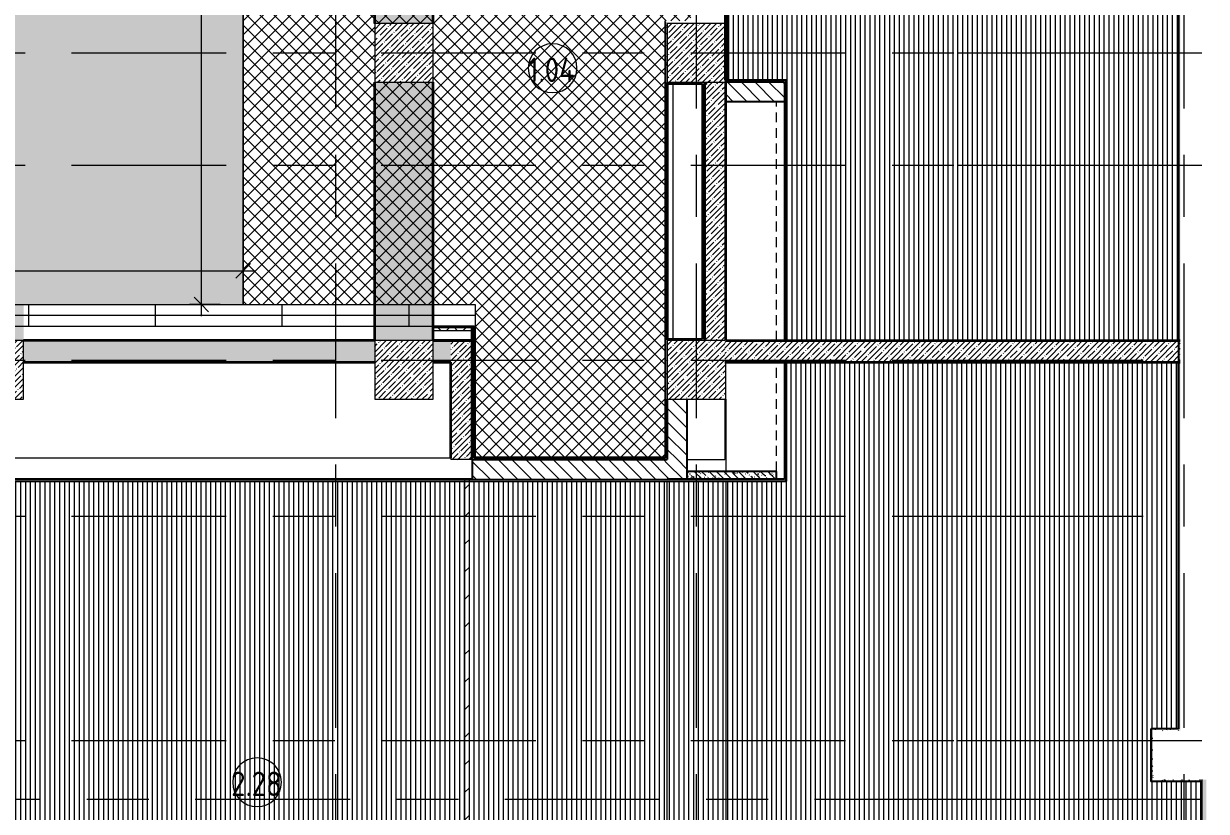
# Model space of a CAD drawing. Header units: millimetres. Extents: x -2911 to 191903, y -8553 to 29000.
# Drawn here: x 26410 to 38537, y 10374 to 18450 of the extents above; entities that cross this region are included whole.
import ezdxf

# ---------------------------------------------------------------- set-up
doc = ezdxf.new("R2010")
doc.units = ezdxf.units.MM
doc.linetypes.add('200_ШТРИХ__ш1_п0_6_', pattern=[160, 100, -60])
doc.linetypes.add('Осевая', pattern=[3175, 635, -476.25, 1587.5, -476.25])
for name, color, linetype, lineweight in [('A-ANNO-DIMS', 7, 'Continuous', 9), ('A-ANNO-DIMS-100', 7, 'Continuous', 9), ('A-AREA-IDEN', 7, 'Continuous', 9), ('A-CLNG', 7, 'Continuous', 9), ('A-CLNG-PATT', 7, 'Continuous', 9), ('A-DETL', 7, 'Continuous', 9), ('A-DETL-MBND', 7, '200_ШТРИХ__ш1_п0_6_', 9), ('A-FLOR', 7, 'Continuous', 9), ('A-FLOR-1', 7, 'Continuous', 35), ('A-FLOR-PATT', 7, 'Continuous', 9), ('A-GENM', 7, 'Continuous', 9), ('A-WALL', 7, 'Continuous', 9), ('A-WALL-PATT', 7, 'Continuous', 9), ('I-WALL', 7, 'Continuous', 9), ('S-COLS', 7, 'Continuous', 9), ('Оси', 7, 'Continuous', 9), ('Оси-2', 7, 'Осевая', 9)]:
    doc.layers.add(name, color=color, linetype=linetype, lineweight=lineweight)
for name, color, linetype, lineweight, true_color in [('A-DETL-GENF-1', 1, 'Continuous', 9, 0xff0000), ('A-DETL-GENF-2', 7, 'Continuous', 9, 0x004000), ('A-WALL-1', 7, 'Continuous', 25, 0x3c3c3c), ('A-WALL-2', 7, 'Continuous', 35, 0x3c3c3c), ('A-WALL-3', 7, 'Continuous', 13, 0x3c3c3c), ('A-WALL-FNSH-1', 7, 'Continuous', 9, 0x3c3c3c), ('A-WALL-FNSH-2', 7, 'Continuous', 13, 0x3c3c3c)]:
    doc.layers.add(name, color=color, linetype=linetype, lineweight=lineweight, true_color=true_color)
doc.styles.add('GOST Common', font='GOST_Common.ttf', dxfattribs={"width": 0.9, "height": 250})
doc.styles.add('ISOCPEUR', font='isocpeur.ttf', dxfattribs={"width": 0.9, "height": 250})
doc.dimstyles.new('ISO-2_5_0_9К_БОЛЬШОЙ', dxfattribs={"dimscale": 304.8, "dimtxt": 248.995294, "dimasz": 0.492126, "dimexe": 0.393701, "dimexo": 0.984252, "dimgap": 0, "dimtad": 1, "dimdec": 0, "dimrnd": 10, "dimzin": 0, "dimdsep": 46, "dimtxsty": 'ISOCPEUR', "dimblk1": 'OBLIQUE', "dimblk2": 'OBLIQUE', "dimsah": 1, "dimcen": 0.09, "dimdle": 0.393701, "dimazin": 0, "dimtfac": 1, "dimtdec": 4, "dimtix": 1, "dimtmove": 0, "dimatfit": 3, "dimfxl": 1, "dimtvp": 1, "dimtolj": 1, "dimtzin": 0, "dimarcsym": 2})
pattern_1 = [(45, (0, 0), (-57.02463, 57.02463), []), (45, (57.025, 0), (-57.02463, 57.02463), [100.806, -20.161, 3.353, -16.808])]
pattern_2 = [(135, (0, 0), (-70.71068, -70.71068), [])]
pattern_3 = [(0, (0, 0), (121.92, 30.48), [10.058, -81.382, 10.058, -81.382, -487.68]), (0, (0, 0), (121.92, 30.48), [-182.88, 10.058, -172.822, 10.058, -81.382, -213.36]), (0, (0, 0), (121.92, 30.48), [-457.2, 10.058, -50.902, 10.058, -142.342]), (120, (45.72, 15.24), (-87.356454, 90.345817), [10.058, -81.382, 10.058, -81.382, -487.68]), (120, (45.72, 15.24), (-87.356454, 90.345817), [-182.88, 10.058, -172.822, 10.058, -81.382, -213.36]), (120, (45.72, 15.24), (-87.356454, 90.345817), [-457.2, 10.058, -50.902, 10.058, -142.342]), (240, (60.96, 76.2), (-34.563546, -120.825817), [10.058, -81.382, 10.058, -81.382, -487.68]), (240, (60.96, 76.2), (-34.563546, -120.825817), [-182.88, 10.058, -172.822, 10.058, -81.382, -213.36]), (240, (60.96, 76.2), (-34.563546, -120.825817), [-457.2, 10.058, -50.902, 10.058, -142.342])]
pattern_4 = [(45, (0, 0), (-70.71068, 70.71068), []), (135, (0, 0), (-70.71068, -70.71068), [])]
pattern_5 = [(0, (0, 0), (406.4, 101.6), [33.528, -271.272, 33.528, -271.272, -1625.6]), (0, (0, 0), (406.4, 101.6), [-609.6, 33.528, -576.072, 33.528, -271.272, -711.2]), (0, (0, 0), (406.4, 101.6), [-1524, 33.528, -169.672, 33.528, -474.472]), (120, (152.4, 50.8), (-291.18818, 301.15272), [33.528, -271.272, 33.528, -271.272, -1625.6]), (120, (152.4, 50.8), (-291.18818, 301.15272), [-609.6, 33.528, -576.072, 33.528, -271.272, -711.2]), (120, (152.4, 50.8), (-291.18818, 301.15272), [-1524, 33.528, -169.672, 33.528, -474.472]), (240, (203.2, 254), (-115.21182, -402.75272), [33.528, -271.272, 33.528, -271.272, -1625.6]), (240, (203.2, 254), (-115.21182, -402.75272), [-609.6, 33.528, -576.072, 33.528, -271.272, -711.2]), (240, (203.2, 254), (-115.21182, -402.75272), [-1524, 33.528, -169.672, 33.528, -474.472])]
pattern_6 = [(180, (26460, 15460), (-4e-13, -3050), []), (270, (26460, 15460), (1300, 8e-14), [])]

# ---------------------------------------------------------------- blocks, each defined once
blk = doc.blocks.new('BSC_Колонна _Прямоугольная - 600х600-V7-План потолков с обозначением видов отделки и геометрии 2 этажа в осях 1-12')
at = {"layer": 'S-COLS'}
h = blk.add_hatch(dxfattribs=at)
h.set_pattern_fill('FP_7', color=256, style=0, pattern_type=2)
h.set_pattern_definition([(45, (-26110, -14900), (-57.02463, 57.02463), []), (45, (-26052.975, -14900), (-57.02463, 57.02463), [100.806, -20.161, 3.353, -16.808])])
h.paths.add_polyline_path([(-300, -300), (300, -300), (300, 300), (-300, 300)])
for p, q in [((300, 300), (-300, 300)), ((-300, 300), (-300, -300)), ((300, -300), (300, 300)), ((-300, -300), (300, -300))]:
    blk.add_line(p, q, dxfattribs=at)
blk = doc.blocks.new('BSC_Колонна _Прямоугольная - 600х600-V11-План потолков с обозначением видов отделки и геометрии 2 этажа в осях 1-12')
at = {"layer": 'S-COLS'}
h = blk.add_hatch(dxfattribs=at)
h.set_pattern_fill('FP_16', color=256, style=0, pattern_type=2)
h.set_pattern_definition([(45, (-33310, -18150), (-57.02463, 57.02463), []), (45, (-33252.975, -18150), (-57.02463, 57.02463), [100.806, -20.161, 3.353, -16.808])])
h.paths.add_polyline_path([(-230, -300), (290, -300), (290, 300), (-300, 300), (-300, -300)])
for p, q in [((290, 300), (-300, 300)), ((-300, 300), (-300, -300)), ((-300, -300), (290, -300))]:
    blk.add_line(p, q, dxfattribs=at)
blk = doc.blocks.new('BSC_Колонна _Прямоугольная - 600х600-V12-План потолков с обозначением видов отделки и геометрии 2 этажа в осях 1-12')
at = {"layer": 'S-COLS'}
h = blk.add_hatch(dxfattribs=at)
h.set_pattern_fill('FP_17', color=256, style=0, pattern_type=2)
h.set_pattern_definition([(45, (-33310, -14900), (-57.02463, 57.02463), []), (45, (-33252.975, -14900), (-57.02463, 57.02463), [100.806, -20.161, 3.353, -16.808])])
h.paths.add_polyline_path([(-300, -300), (300, -300), (300, 80), (290, 80), (290, 300), (-300, 300), (-300, -269)])
for p, q in [((290, 300), (-300, 300)), ((-300, 300), (-300, -300)), ((300, -300), (300, 80)), ((-300, -300), (290, -300)), ((290, -300), (300, -300))]:
    blk.add_line(p, q, dxfattribs=at)
blk = doc.blocks.new('BSC_Колонна _Прямоугольная - 600х600-V15-План потолков с обозначением видов отделки и геометрии 2 этажа в осях 1-12')
at = {"layer": 'S-COLS'}
h = blk.add_hatch(dxfattribs=at)
h.set_pattern_fill('FP_21', color=256, style=0, pattern_type=2)
h.set_pattern_definition([(45, (-30310, -14900), (-57.02463, 57.02463), []), (45, (-30252.975, -14900), (-57.02463, 57.02463), [100.806, -20.161, 3.353, -16.808])])
h.paths.add_polyline_path([(-262, -300), (300, -300), (300, 300), (-300, 300), (-300, -300)])
for p, q in [((300, 300), (-300, 300)), ((-300, 300), (-300, -300)), ((300, -300), (300, 300)), ((-300, -300), (300, -300))]:
    blk.add_line(p, q, dxfattribs=at)
blk = doc.blocks.new('Стены наклон_ амфитеатр - Стены наклон_ амфитеатр-32992696-План потолков с обозначением видов отделки и геометрии 2 этажа в осях 1-12')
at = {"layer": 'A-WALL-PATT'}
h = blk.add_hatch(dxfattribs=at)
h.set_pattern_fill('FP_52', color=256, style=0, pattern_type=2)
h.set_pattern_definition(pattern_6)
h.paths.add_polyline_path([(30450, 15350), (30610, 15350), (30610, 15570), (30010, 15570), (30010, 15350), (30048, 15350)])
h.paths.add_polyline_path([(22502, 15350), (22510, 15350), (22510, 15570), (21915, 15570), (21915, 15350)])
h.paths.add_polyline_path([(25810, 15350), (26410, 15350), (26410, 15570), (25810, 15570), (25810, 15569)])
h = blk.add_hatch(dxfattribs=at)
h.set_pattern_fill('FP_52', color=256, style=0, pattern_type=2)
h.set_pattern_definition(pattern_6)
h.paths.add_polyline_path([(31030, 15350), (31040, 15350), (31040, 15570), (30610, 15570), (30610, 15350), (31010, 15350)])
h.paths.add_polyline_path([(28660, 15350), (30010, 15350), (30010, 15570), (26410, 15570), (26410, 15350), (28660, 15350)])
h.paths.add_polyline_path([(25810, 15350), (25810, 15570), (22510, 15570), (22510, 15350), (23984, 15350)])
at = {"layer": 'A-WALL'}
for p, q in [((21915, 15569), (21915, 15350)), ((31030, 15350), (31040, 15350))]:
    blk.add_line(p, q, dxfattribs=at)
blk = doc.blocks.new('Потолок - Тип 1-33095751-План потолков с обозначением видов отделки и геометрии 2 этажа в осях 1-12')
at = {"layer": 'A-GENM'}
for p, q in [((1011, 10280), (1605, 10280)), ((1605, 10280), (4905, 10280)), ((4905, 10280), (5505, 10280)), ((5505, 10280), (7755, 10280)), ((7755, -250), (7755, 10280)), ((1605, -250), (1011, -250)), ((4905, -250), (1605, -250)), ((5505, -250), (4905, -250)), ((7755, -250), (5505, -250))]:
    blk.add_line(p, q, dxfattribs=at)
blk = doc.blocks.new('BSC_Колонна _Прямоугольная - 600х600-V35-План потолков с обозначением видов отделки и геометрии 2 этажа в осях 1-12')
at = {"layer": 'S-COLS'}
h = blk.add_hatch(dxfattribs=at)
h.set_pattern_fill('FP_54', color=256, style=0, pattern_type=2)
h.set_pattern_definition([(45, (-30310, -18150), (-57.02463, 57.02463), []), (45, (-30252.975, -18150), (-57.02463, 57.02463), [100.806, -20.161, 3.353, -16.808])])
h.paths.add_polyline_path([(-300, -300), (300, -300), (300, 300), (-300, 300)])
for p, q in [((300, 300), (-300, 300)), ((-300, 300), (-300, -300)), ((300, -300), (300, 300)), ((-300, -300), (300, -300))]:
    blk.add_line(p, q, dxfattribs=at)
blk = doc.blocks.new('Марка_Помещения - Номер-25198446-План потолков с обозначением видов отделки и геометрии 2 этажа в осях 1-12')
at = {"layer": 'A-AREA-IDEN'}
for start, end in [(360, 180), (180, 360)]:
    blk.add_arc((0, 0), 2.5, start, end, dxfattribs=at)
blk = doc.blocks.new('DIMBLOCK78-План потолков с обозначением видов отделки и геометрии 2 этажа в осях 1-12')
at = {"layer": 'A-ANNO-DIMS-100'}
for p, q in [((21910, 15722), (21910, 16035)), ((28660, 15722), (28660, 16035)), ((21790, 15915), (28780, 15915)), ((21910, 15915), (21910, 15722)), ((28660, 15915), (28660, 15722))]:
    blk.add_line(p, q, dxfattribs=at)
at = {"layer": 'A-ANNO-DIMS-100', "lineweight": 20}
for p, q in [((21910, 15915), (21835, 15840)), ((21910, 15915), (21985, 15990)), ((28660, 15915), (28585, 15840)), ((28660, 15915), (28735, 15990))]:
    blk.add_line(p, q, dxfattribs=at)
at = {"layer": 'A-ANNO-DIMS-100', "color": 0, "insert": (24969, 16242), "char_height": 250, "width": 758.48, "attachment_point": 1, "line_spacing_factor": 1.149209, "style": 'ISOCPEUR'}
blk.add_mtext('6750', dxfattribs=at)
blk = doc.blocks.new('_Oblique')
at = {"color": 0, "linetype": 'ByBlock', "lineweight": -2}
blk.add_line((-0.5, -0.5), (0.5, 0.5), dxfattribs=at)
blk = doc.blocks.new('DIMBLOCK79-План потолков с обозначением видов отделки и геометрии 2 этажа в осях 1-12')
at = {"layer": 'A-ANNO-DIMS-100'}
for p, q in [((28232, 15450), (28232, 26219)), ((28426, 26099), (28112, 26099)), ((28232, 26099), (28426, 26099)), ((28426, 15570), (28112, 15570)), ((28232, 15570), (28426, 15570))]:
    blk.add_line(p, q, dxfattribs=at)
at = {"layer": 'A-ANNO-DIMS-100', "lineweight": 20}
for p, q in [((28232, 26099), (28157, 26174)), ((28232, 26099), (28307, 26024)), ((28232, 15570), (28157, 15645)), ((28232, 15570), (28307, 15495))]:
    blk.add_line(p, q, dxfattribs=at)
at = {"layer": 'A-ANNO-DIMS-100', "color": 0, "insert": (27905, 20461), "char_height": 250, "width": 896.38, "attachment_point": 1, "rotation": 90, "line_spacing_factor": 1.149209, "style": 'ISOCPEUR'}
blk.add_mtext('10530', dxfattribs=at)

msp = doc.modelspace()

# ---------------------------------------------------------------- hatches: boundary and pattern name
at = {"layer": 'A-CLNG-PATT'}
h = msp.add_hatch(dxfattribs=at)
h.set_pattern_fill('FP_9', color=256, style=0, pattern_type=2)
h.set_pattern_definition(pattern_4)
h.paths.add_polyline_path([(32988, 14010), (32988, 18480), (33250, 18480), (33250, 20429), (30610, 20429), (30610, 15570), (31040, 15570), (31040, 14010), (32473.2, 14010)])
h.paths.add_polyline_path([(30010, 15570), (30010, 26480), (28660, 26480), (28660, 15570), (28834.9, 15570)])
h = msp.add_hatch(dxfattribs=at)
h.set_pattern_fill('FP_9', color=256, style=0, pattern_type=2)
h.set_pattern_definition(pattern_4)
h.paths.add_polyline_path([(30610, 15570), (30610, 17850), (30010, 17850), (30010, 15570), (30590.4, 15570)])
h.paths.add_polyline_path([(30010, 18450), (30610, 18450), (30610, 20429), (30450, 20429), (30450, 22000), (30010, 22000), (30010, 19234.6)])
h.paths.add_polyline_path([(30450, 22600), (30450, 26480), (30010, 26480), (30010, 22600), (30217.1, 22600)])
h = msp.add_hatch(color=256, dxfattribs=at)
h.paths.add_polyline_path([(22509.7, 15570), (25810, 15570), (25810, 26099), (22509.7, 26099), (22509.7, 15611.5)])
h.paths.add_polyline_path([(26410, 15570), (28660, 15570), (28659.7, 26099), (26410, 26099), (26410, 19533.6)])
h = msp.add_hatch(dxfattribs=at)
h.set_pattern_fill('FP_51', color=256, style=0, pattern_type=2)
h.set_pattern_definition([(90, (29280.914, 12844.014), (-50, 3e-15), [])])
h.paths.add_polyline_path([(31194.7, 141), (31194.8, 141), (31194.7, 176.4), (31330, 141), (32989, 141), (32989, 521), (33631, 521), (33631, 141), (35469, 141), (35469, 521), (35911, 521), (35911, 141), (37969, 141), (37969, 421), (38249, 421), (38249, 5249), (37189, 5249), (37189, 7921), (38490, 7921), (38490, 10679), (37969, 10679), (37969, 11221), (38249, 11221), (38249, 14980), (34231, 14980), (34231, 13759), (20231, 13759), (20231, 10880), (20250, 10880), (20250, 7921), (30931, 7921), (30931, 535.4), (30966.1, 404.8), (30931, 404.7), (30931, 141), (30980.9, 141)])
h.paths.add_polyline_path([(33310, 7089.7), (33226.1, 7097), (33150, 7115.7), (33076.9, 7146.2), (33010, 7187.3), (32945.2, 7243.8), (32894.7, 7304.1), (32854.7, 7370), (32823.3, 7448.3), (32805.7, 7524), (32799.9, 7601.7), (32807, 7683.9), (32825.7, 7760), (32856.2, 7833.1), (32898, 7900.9), (32949.9, 7961.4), (33015.6, 8016.2), (33082.3, 8056.3), (33157.6, 8086.6), (33233.6, 8104.3), (33311.6, 8110.1), (33393.9, 8103), (33470, 8084.3), (33546.9, 8051.4), (33613.1, 8010.1), (33673.8, 7957.3), (33726.5, 7894), (33766.5, 7827.3), (33795.9, 7755), (33814.1, 7678.9), (33820.3, 7600), (33813, 7516.1), (33794.3, 7440), (33763.8, 7366.9), (33722, 7299.1), (33665.4, 7234.6), (33606.1, 7184.9), (33539.6, 7144.5), (33467.4, 7114.6), (33382.8, 7095.5), (33310.5, 7089.8)])
h.paths.add_polyline_path([(33310, 7090.7), (33391.3, 7097.4), (33467.7, 7115.8), (33546.5, 7149.5), (33612.6, 7190.8), (33671.7, 7241.8), (33723.3, 7302.8), (33766.4, 7375.2), (33795.6, 7447.7), (33813.3, 7524), (33819.2, 7600.9), (33812.9, 7680.2), (33794.2, 7757.7), (33763.5, 7831.7), (33721.1, 7900.4), (33664.5, 7964.9), (33608.7, 8012.4), (33534.4, 8056.6), (33463.3, 8085.3), (33382.8, 8103.5), (33308.9, 8109.2), (33230.2, 8103), (33152.3, 8084.2), (33078.3, 8053.5), (33010, 8011.4), (32949.2, 7959.3), (32894.4, 7893.5), (32854.2, 7826.3), (32824.7, 7753.4), (32806.9, 7678.1), (32800.7, 7600), (32808.5, 7514.2), (32826.1, 7441.6), (32856.5, 7368.3), (32898.5, 7300.1), (32950.7, 7239.2), (33013.4, 7186.3), (33082.9, 7144.6), (33158.8, 7114.2), (33235.1, 7096.6), (33309.5, 7090.8)])
h.paths.add_polyline_path([(33310, 7100), (33230.2, 7106.5), (33152.3, 7125.8), (33077.1, 7158.1), (33010.7, 7200.1), (32956.4, 7246.4), (32902, 7311.7), (32863.3, 7375.9), (32834.4, 7445.9), (32816.1, 7522.1), (32810, 7600), (32816.5, 7679.7), (32835.7, 7757.4), (32867.1, 7831.2), (32910.1, 7899.3), (32956.4, 7953.6), (33020.4, 8007.1), (33083, 8045.5), (33155.5, 8075.5), (33231.8, 8093.8), (33310, 8100), (33389.8, 8093.5), (33467.7, 8074.2), (33541.7, 8042.6), (33609.3, 7999.9), (33664.5, 7952.4), (33714.5, 7893.9), (33757.8, 7821.5), (33785.5, 7754.5), (33803.8, 7678.2), (33810, 7599.9), (33803.5, 7520.3), (33783.9, 7441.5), (33752.9, 7368.8), (33709.9, 7300.7), (33663.6, 7246.4), (33603.9, 7195.5), (33534.4, 7153.4), (33458.2, 7123), (33382.8, 7105.7), (33310.1, 7100)])
at = {"layer": 'A-DETL-GENF-1'}
msp.add_hatch(color=256, dxfattribs=at).paths.add_polyline_path([(38536.8, 7900), (38536.8, 10700), (38490, 10700), (38490, 7900)])
at = {"layer": 'A-DETL-GENF-2'}
h = msp.add_hatch(dxfattribs=at)
h.set_pattern_fill('FP_56', color=256, style=0, pattern_type=2)
h.set_pattern_definition([(45, (0, 0), (-141.4214, 141.4214), [])])
h.paths.add_polyline_path([(30966.1, 140), (30980.9, 140), (30980.9, 13780), (30931, 13780), (30931, 535.4), (30966.1, 404.8), (30931, 404.7), (30931, 140)])
at = {"layer": 'A-DETL-MBND'}
h = msp.add_hatch(dxfattribs=at)
h.set_pattern_fill('FP_49', color=256, style=0, pattern_type=2)
h.set_pattern_definition([(270, (35940, 19289.5), (50, 3e-15), [])])
h.paths.add_polyline_path([(38249, 15200), (38249, 23004), (37640, 23004), (37640, 23379), (34561, 23379), (34561, 23003), (33631, 23003), (33631, 17871), (34231, 17871), (34231, 15200), (36111.5, 15200)])
at = {"layer": 'A-FLOR'}
h = msp.add_hatch(dxfattribs=at)
h.set_pattern_fill('FP_11', color=256, style=0, pattern_type=2)
h.set_pattern_definition(pattern_1)
h.paths.add_polyline_path([(18110.3, 15200), (18710, 15200), (18710, 26300), (18110.3, 26300), (18110, 15200)])
h.paths.add_polyline_path([(22509.7, 15200), (22509.7, 26500), (21915.3, 26500), (21915.3, 15200)])
h.paths.add_polyline_path([(30010, 15200), (30610, 15200), (30610, 17850), (30010, 17850), (30010, 15611.5)])
h.paths.add_polyline_path([(25810, 15200), (26410, 15200), (26410, 26500), (25810, 26500), (25810, 19533.6)])
h.paths.add_polyline_path([(30610, 18450), (30610, 22000), (30010, 22000), (30010, 18450), (30437.4, 18450)])
h.paths.add_polyline_path([(30010, 22600), (30610, 22600), (30610, 26500), (30010, 26500), (30010, 23455.7)])
at = {"layer": 'A-FLOR-PATT'}
h = msp.add_hatch(color=256, dxfattribs=at)
h.paths.add_polyline_path([(33631, 140), (33631, 141), (33630, 521), (33630, 520), (33630, 140)])
h.paths.add_polyline_path([(37324.3, 140), (37970, 141), (37970, 420), (38250, 421), (38249, 5250), (37190, 5250), (37190, 7920), (37189, 7920), (37190, 5249), (38249, 5249), (38249, 421), (37969, 420), (37969, 141), (35911, 141), (35910, 521), (35910, 519.9), (35911, 140), (36186.5, 140)])
h.paths.add_polyline_path([(32990, 140), (32990, 520), (32989, 520), (32989, 141), (32989.9, 140)])
h.paths.add_polyline_path([(30930, 140), (30931, 141), (30930, 140.8)])
h.paths.add_polyline_path([(30931, 535.4), (30931, 7921), (30930, 7920), (30930, 539.1)])
h.paths.add_polyline_path([(33010, 7200.7), (33010, 7201), (33002.5, 7207.1)])
h.paths.add_polyline_path([(33610, 7300.1), (33618.4, 7307.6), (33663.3, 7363.8), (33698.1, 7426.8), (33721.8, 7494.8), (33733.6, 7565.8), (33732.9, 7640.2), (33720.9, 7708.7), (33696.6, 7776.5), (33661.3, 7839.2), (33615.9, 7895.1), (33610, 7900), (33610, 7307.6)])
h.paths.add_polyline_path([(33010, 7301.1), (33009.9, 7898.9), (32979.1, 7866.7), (32938.8, 7807), (32909.2, 7741.4), (32890.8, 7668.6), (32884.7, 7600), (32810, 7599.8), (32810.3, 7595.7), (32885, 7596.4), (32892.4, 7522.1), (32910.4, 7455.2), (32940.6, 7389.8), (32983.5, 7328.3), (33007, 7304.1)])
h.paths.add_polyline_path([(20010, 7920), (20093, 7921), (20093, 10880), (19989, 10879), (19989, 8313.4), (19990.8, 8320), (20027.1, 8184.8), (19989, 8184.7), (19989, 7921), (19989, 7920)])
h.paths.add_polyline_path([(20110, 7920), (20150, 7921), (20150, 7930), (20110, 7930), (20110, 7920.4)])
h.paths.add_polyline_path([(130, 8520), (131, 8521), (131, 10599), (130, 10599), (130, 8521)])
h.paths.add_polyline_path([(38270, 10679), (37970, 10680), (37970.5, 11220), (38250, 11221), (38249, 11221), (37969, 11220), (37970, 10679), (37994.1, 10679)])
h.paths.add_polyline_path([(20110, 10870), (20150, 10870), (20150, 10880), (20110, 10879)])
h.paths.add_polyline_path([(13690.3, 10879), (13690.3, 10897.8), (13674.3, 10897.8), (13675.1, 10879)])
h.paths.add_polyline_path([(940.9, 10879), (4281, 10880), (4280, 10880), (546, 10879)])
h.paths.add_polyline_path([(6780, 10880), (6781, 10880), (6780, 10897.8)])
h.paths.add_polyline_path([(20230, 10880), (20231, 10880), (20231, 13759), (20230, 13759), (20230, 10890)])
h.paths.add_polyline_path([(13674.3, 11397.8), (13690.3, 11397.8), (13690.3, 14600), (13674.3, 14600), (13674.3, 11421)])
h.paths.add_polyline_path([(4280, 11397.8), (4281, 11397.8), (4281, 13999), (6781, 14000), (6780, 14000), (4280, 13999), (4280, 11421)])
h.paths.add_polyline_path([(6781, 11397.8), (6780, 11421), (6780, 11420), (6780, 11397.8)])
h.paths.add_polyline_path([(34231, 13759), (34230, 13760), (34230, 13759)])
h.paths.add_polyline_path([(34231, 17850), (34230, 17871), (33631, 17872.1), (33632, 17870), (34230, 17869.5), (34230, 17850)])
h.paths.add_polyline_path([(34561, 23379), (37640, 23379), (37640, 23400), (37630, 23399), (37630, 23380), (34561, 23380)])
at = {"layer": 'I-WALL'}
h = msp.add_hatch(dxfattribs=at)
h.set_pattern_fill('FP_40', color=256, style=0, pattern_type=2)
h.set_pattern_definition(pattern_3)
h.paths.add_polyline_path([(38250, 11200), (38270, 11200), (38270, 23041.5), (38250, 23041.5), (38250, 11220)])
h = msp.add_hatch(dxfattribs=at)
h.set_pattern_fill('FP_40', color=256, style=0, pattern_type=2)
h.set_pattern_definition(pattern_3)
h.paths.add_polyline_path([(33610, 17850), (33630, 17850), (33630, 23004), (33610, 23004), (33610, 18062.8)])
h = msp.add_hatch(dxfattribs=at)
h.set_pattern_fill('FP_40', color=256, style=0, pattern_type=2)
h.set_pattern_definition(pattern_3)
h.paths.add_polyline_path([(32990, 17830), (33010, 17830), (33010, 18450), (32990, 18450), (32990, 17850)])
h = msp.add_hatch(dxfattribs=at)
h.set_pattern_fill('FP_43', color=256, style=0, pattern_type=2)
h.set_pattern_definition(pattern_5)
h.paths.add_polyline_path([(32990, 15210), (33002.5, 15210), (33002.5, 17840), (32990, 17840), (32990, 15611.5)])
h = msp.add_hatch(dxfattribs=at)
h.set_pattern_fill('FP_43', color=256, style=0, pattern_type=2)
h.set_pattern_definition(pattern_5)
h.paths.add_polyline_path([(33015, 15210), (33015, 17840), (33002.5, 17840), (33002.5, 15210)])
h = msp.add_hatch(dxfattribs=at)
h.set_pattern_fill('FP_40', color=256, style=0, pattern_type=2)
h.set_pattern_definition(pattern_3)
h.paths.add_polyline_path([(33370, 17830), (33410, 17830), (33410, 17850), (33010, 17850), (33010, 17830), (33079.6, 17830)])
h = msp.add_hatch(dxfattribs=at)
h.set_pattern_fill('FP_40', color=256, style=0, pattern_type=2)
h.set_pattern_definition(pattern_3)
h.paths.add_polyline_path([(33370, 15200), (33390, 15200), (33390, 17830), (33370, 17830), (33370, 15220)])
h = msp.add_hatch(dxfattribs=at)
h.set_pattern_fill('FP_11', color=256, style=0, pattern_type=2)
h.set_pattern_definition(pattern_1)
h.paths.add_polyline_path([(33407.3, 15200), (33599.8, 15200), (33598.9, 17850), (33390, 17850), (33390, 15200)])
h = msp.add_hatch(dxfattribs=at)
h.set_pattern_fill('FP_40', color=256, style=0, pattern_type=2)
h.set_pattern_definition(pattern_3)
h.paths.add_polyline_path([(33599.8, 17850), (34210, 17850), (34210, 17870), (33599.8, 17870)])
h = msp.add_hatch(dxfattribs=at)
h.set_pattern_fill('FP_11', color=256, style=0, pattern_type=2)
h.set_pattern_definition(pattern_1)
h.paths.add_polyline_path([(33599.8, 14980), (33610, 14980), (33610, 17850), (33599.8, 17850), (33599.8, 15611.5)])
h = msp.add_hatch(dxfattribs=at)
h.set_pattern_fill('FP_8', color=256, style=0, pattern_type=2)
h.set_pattern_definition(pattern_2)
h.paths.add_polyline_path([(33686, 17650), (34210, 17650), (34210, 17850), (33610, 17850), (33610, 17650)])
h = msp.add_hatch(dxfattribs=at)
h.set_pattern_fill('FP_40', color=256, style=0, pattern_type=2)
h.set_pattern_definition(pattern_3)
h.paths.add_polyline_path([(34230, 13780), (34230, 14980), (34210, 14980), (34210, 13780)])
h.paths.add_polyline_path([(34230, 15200), (34230, 17870), (34210, 17870), (34210, 15200)])
h = msp.add_hatch(dxfattribs=at)
h.set_pattern_fill('FP_43', color=256, style=0, pattern_type=2)
h.set_pattern_definition(pattern_5)
h.paths.add_polyline_path([(31010, 15337), (31010, 15350), (30610, 15350), (30610, 15337)])
h = msp.add_hatch(dxfattribs=at)
h.set_pattern_fill('FP_44', color=256, style=0, pattern_type=2)
h.set_pattern_definition([(135, (0, 0), (-84.8528, -84.8528), []), (225, (0, 0), (84.8528, -84.8528), [])])
h.paths.add_polyline_path([(31010, 15300), (31010, 15337), (30610, 15337), (30610, 15300)])
h = msp.add_hatch(dxfattribs=at)
h.set_pattern_fill('FP_40', color=256, style=0, pattern_type=2)
h.set_pattern_definition(pattern_3)
h.paths.add_polyline_path([(31030, 14000), (31030, 15350), (31010, 15350), (31010, 14000)])
h = msp.add_hatch(dxfattribs=at)
h.set_pattern_fill('FP_11', color=256, style=0, pattern_type=2)
h.set_pattern_definition(pattern_1)
h.paths.add_polyline_path([(30610, 14980), (30790, 14980), (30790, 15200), (30610, 15200)])
h.paths.add_polyline_path([(30010, 14980), (30010, 15200), (26410, 15200), (26410, 14980), (28834.9, 14980)])
h.paths.add_polyline_path([(25810, 14980), (25810, 15200), (22510, 15200), (22510, 14980), (23983.7, 14980)])
h = msp.add_hatch(dxfattribs=at)
h.set_pattern_fill('FP_11', color=256, style=0, pattern_type=2)
h.set_pattern_definition(pattern_1)
h.paths.add_polyline_path([(31010, 14000), (31010, 15200), (30790, 15200), (30790, 14000)])
h = msp.add_hatch(dxfattribs=at)
h.set_pattern_fill('FP_40', color=256, style=0, pattern_type=2)
h.set_pattern_definition(pattern_3)
h.paths.add_polyline_path([(33370, 15200), (33370, 15220), (32990, 15220), (32990, 15200), (33010, 15200)])
h = msp.add_hatch(dxfattribs=at)
h.set_pattern_fill('FP_40', color=256, style=0, pattern_type=2)
h.set_pattern_definition(pattern_3)
h.paths.add_polyline_path([(33010, 13980), (33010, 15200), (32990, 15200), (32990, 13980)])
h = msp.add_hatch(dxfattribs=at)
h.set_pattern_fill('FP_11', color=256, style=0, pattern_type=2)
h.set_pattern_definition(pattern_1)
h.paths.add_polyline_path([(38270, 14980), (38270, 15200), (33610, 15200), (33610, 14980), (36111.5, 14980)])
h = msp.add_hatch(dxfattribs=at)
h.set_pattern_fill('FP_8', color=256, style=0, pattern_type=2)
h.set_pattern_definition(pattern_2)
h.paths.add_polyline_path([(33010, 13980), (33210, 13980), (33210, 14600), (33010, 14600)])
h = msp.add_hatch(dxfattribs=at)
h.set_pattern_fill('FP_11', color=256, style=0, pattern_type=2)
h.set_pattern_definition(pattern_1)
h.paths.add_polyline_path([(31010, 13980), (31010, 14000), (30790, 14000), (30790, 13980)])
h = msp.add_hatch(dxfattribs=at)
h.set_pattern_fill('FP_40', color=256, style=0, pattern_type=2)
h.set_pattern_definition(pattern_3)
h.paths.add_polyline_path([(32473.2, 13980), (32990, 13980), (32990, 14000), (31010, 14000), (31010, 13980), (31260.4, 13980)])
h = msp.add_hatch(dxfattribs=at)
h.set_pattern_fill('FP_8', color=256, style=0, pattern_type=2)
h.set_pattern_definition(pattern_2)
h.paths.add_polyline_path([(32473.2, 13780), (33010, 13780), (33010, 13980), (31010, 13980), (31010, 13780), (31260.4, 13780)])
h = msp.add_hatch(dxfattribs=at)
h.set_pattern_fill('FP_8', color=256, style=0, pattern_type=2)
h.set_pattern_definition(pattern_2)
h.paths.add_polyline_path([(33010, 13780), (33210, 13780), (33210, 13980), (33010, 13980)])
h = msp.add_hatch(dxfattribs=at)
h.set_pattern_fill('FP_18', color=256, style=0, pattern_type=2)
h.set_pattern_definition([(135, (0, 0), (-75.43415, -75.43415), [106.68, -17.78, 3.556, -17.78]), (135, (0, 75.39), (-75.43415, -75.43415), []), (50, (0, 0), (127.52922, -11.15758), [13.335, -146.685]), (355, (0, 0), (-24.66966, 133.74002), [10.668, -117.348]), (100.451, (10.63, -0.93), (102.85973, 122.5818), [11.333, -124.663]), (46.184, (0, 35.56), (189.75516, -29.43036), [20.002, -220.027]), (96.636, (15.81, 33.1), (166.1822, 173.1996), [17, -186.995]), (351.184, (0, 35.56), (166.1839, 173.1976), [16.002, -176.022]), (21, (17.78, 26.67), (106.13027, -71.58603), [13.335, -146.685]), (326, (17.78, 26.67), (43.26188, 128.93175), [10.668, -117.348]), (71.451, (26.62, 20.7), (149.39198, 57.34505), [11.333, -124.663]), (37.5, (0, 0), (2.16223, 59.18836), [3.353, -112.573, 3.353, -115.773, -117.793]), (37.5, (0, 0), (2.16223, 59.18836), [-235.052, 3.353, -114.44]), (7.5, (0, 0), (46.77386, 70.12615), [3.353, -64.567, 3.353, -109.906, -44.894]), (7.5, (0, 0), (46.77386, 70.12615), [-181.178, 3.353, -41.542]), (327.5, (-39.65, 0), (94.91367, -4.010093), [3.353, -41.097, 3.353, -135.331, -184.023]), (327.5, (-39.65, 0), (94.91367, -4.010093), [-183.134, 3.353, -180.67]), (317.5, (-57.43, 0), (103.69057, 17.79882), [3.353, -54.432, 3.353, -88.748, -130.683]), (317.5, (-57.43, 0), (103.69057, 17.79882), [-149.885, 3.353, -127.33])])
h.paths.add_polyline_path([(33210, 13780), (34130, 13780), (34130, 13860), (33210, 13860)])
h = msp.add_hatch(dxfattribs=at)
h.set_pattern_fill('FP_40', color=256, style=0, pattern_type=2)
h.set_pattern_definition(pattern_3)
h.paths.add_polyline_path([(34230, 13760), (34230, 13780), (20230, 13780), (20230, 13760), (33686, 13760)])
h = msp.add_hatch(dxfattribs=at)
h.set_pattern_fill('FP_40', color=256, style=0, pattern_type=2)
h.set_pattern_definition(pattern_3)
h.paths.add_polyline_path([(37970, 11200), (38250, 11200), (38250, 11220), (37970, 11220)])
h = msp.add_hatch(dxfattribs=at)
h.set_pattern_fill('FP_40', color=256, style=0, pattern_type=2)
h.set_pattern_definition(pattern_3)
h.paths.add_polyline_path([(37970, 10680), (37990, 10680), (37990, 11200), (37970, 11200), (37970, 10700)])
h = msp.add_hatch(dxfattribs=at)
h.set_pattern_fill('FP_40', color=256, style=0, pattern_type=2)
h.set_pattern_definition(pattern_3)
h.paths.add_polyline_path([(38490, 10680), (38490, 10700), (37990, 10700), (37990, 10680), (38270, 10680)])

# ---------------------------------------------------------------- linework, layer by layer
at = {"layer": 'A-CLNG'}
for p, q in [((28660, 26480), (28660, 15570)), ((32988, 14010), (32988, 18480)), ((21915.3, 15570), (28659.7, 15570)), ((28660, 15570), (31040, 15570)), ((31040, 15570), (31040, 14010)), ((34231, 14980), (34231, 13759)), ((38249, 11221), (38249, 14980)), ((31040, 14010), (32988, 14010)), ((34231, 13759), (20231, 13759)), ((37969, 10680), (37969, 11221)), ((37969, 11221), (37970, 11221))]:
    msp.add_line(p, q, dxfattribs=at)
at = {"layer": 'A-DETL'}
for p, q in [((30980.9, 13780), (30931, 13780)), ((30931, 13780), (30931, 535.4)), ((30980.9, 140), (30980.9, 13780)), ((38490, 10700), (38490, 7900))]:
    msp.add_line(p, q, dxfattribs=at)
at = {"layer": 'A-DETL-MBND'}
for p, q in [((33631, 23004), (33631, 17871)), ((33631, 23003), (33631, 17871)), ((38249, 15200), (38249, 23004)), ((33630, 17871), (34231, 17871)), ((34231, 17871), (34231, 15200)), ((34130, 15200), (34130, 17650)), ((34130, 13860), (34130, 14980)), ((37970, 11221), (37969, 11221)), ((37969, 10680), (37969, 11221)), ((38249, 11221), (38250, 11221)), ((37969, 10680), (37970, 10680))]:
    msp.add_line(p, q, dxfattribs=at)
at = {"layer": 'A-FLOR'}
for p, q in [((30610, 15200), (30010, 15200)), ((33599.8, 14600), (33599.8, 13980)), ((33599.8, 14600), (33610, 14600)), ((33610, 14600), (33610, 13860)), ((33210, 13980), (33599.8, 13980)), ((33010, 8012.7), (33010, 13760)), ((33610, 13760), (33610, 8012.7))]:
    msp.add_line(p, q, dxfattribs=at)
at = {"layer": 'A-FLOR-1'}
for p, q in [((30010, 18450), (30010, 22000)), ((30610, 18450), (30610, 22000)), ((30010, 15200), (30010, 17850)), ((30610, 15200), (30610, 17850))]:
    msp.add_line(p, q, dxfattribs=at)
at = {"layer": 'A-WALL'}
for p, q in [((33015, 17840), (33015, 15210)), ((31010, 15300), (30610, 15300)), ((31010, 13780), (33010, 13780))]:
    msp.add_line(p, q, dxfattribs=at)
at = {"layer": 'A-WALL-1'}
for p, q in [((38250, 23041.5), (38250, 11220)), ((33610, 23004), (33610, 17850)), ((33630, 17850), (33630, 23004)), ((32990, 17830), (32990, 18470)), ((33370, 17830), (32990, 17830)), ((33370, 15220), (33370, 17830)), ((33410, 17830), (33390, 17830)), ((33410, 17830), (33410, 17850)), ((34230, 17870), (33599.8, 17870)), ((34210, 17850), (33610, 17850)), ((34210, 17850), (34210, 15200)), ((34230, 15200), (34230, 17870)), ((34210, 17650), (33610, 17650)), ((30610, 15350), (31030, 15350)), ((31010, 15200), (31010, 15350)), ((31030, 15350), (31030, 14000)), ((32990, 15220), (33370, 15220)), ((32990, 14000), (32990, 15220)), ((34210, 14980), (34210, 13780)), ((34230, 13760), (34230, 14980)), ((33010, 14600), (33010, 13980)), ((33210, 14600), (33210, 13780)), ((31010, 13980), (33010, 13980)), ((31010, 13980), (31010, 13780)), ((32990, 14000), (31030, 14000)), ((34130, 13860), (33210, 13860)), ((34130, 13780), (34130, 13860)), ((31010, 13780), (20210, 13780)), ((20230, 13760), (34230, 13760)), ((34210, 13780), (33010, 13780)), ((38250, 11220), (37970, 11220)), ((37970, 11220), (37970, 10680)), ((38490, 10680), (37970, 10680))]:
    msp.add_line(p, q, dxfattribs=at)
at = {"layer": 'A-WALL-2'}
for p, q in [((33390, 17850), (33390, 15200)), ((33610, 17850), (33599.8, 17850)), ((33610, 15200), (33610, 17850)), ((31010, 15337), (30610, 15337)), ((31010, 15200), (31010, 15337)), ((30010, 15200), (26410, 15200)), ((30610, 15200), (31010, 15200)), ((31010, 15200), (30610, 15200)), ((31010, 13980), (31010, 15200)), ((33610, 15200), (38270, 15200)), ((26410, 14980), (30010, 14980)), ((30610, 14980), (30790, 14980)), ((30790, 14000), (30790, 14980)), ((33599.8, 14980), (38270, 14980))]:
    msp.add_line(p, q, dxfattribs=at)
at = {"layer": 'A-WALL-3'}
for p, q in [((33065, 17840), (33015, 17840)), ((33065, 17840), (33065, 15210)), ((33065, 15210), (33015, 15210))]:
    msp.add_line(p, q, dxfattribs=at)
at = {"layer": 'A-WALL-FNSH-1'}
for p, q in [((33002.5, 17840), (32990, 17840)), ((32990, 15220), (32990, 17830)), ((33002.5, 15210), (32990, 15210))]:
    msp.add_line(p, q, dxfattribs=at)
at = {"layer": 'A-WALL-FNSH-2'}
for p, q in [((33015, 17840), (33002.5, 17840)), ((33002.5, 17840), (33002.5, 15210)), ((34230, 17871), (33630, 17871)), ((34230, 17870), (34230, 17871)), ((33015, 15210), (33002.5, 15210)), ((38250, 11221), (37970, 11221)), ((37970, 11221), (37970, 11220)), ((37970, 10680), (37969, 10680)), ((37969, 10680), (37969, 10679)), ((37969, 10679), (38490, 10679))]:
    msp.add_line(p, q, dxfattribs=at)
at = {"layer": 'I-WALL'}
for p, q in [((33599.8, 17870), (33599.8, 20780)), ((33599.8, 17850), (33599.8, 17650)), ((21915.3, 15350), (30610, 15350)), ((30610, 15200), (26410, 15200)), ((20210, 14000), (30790, 14000)), ((30790, 14000), (30790, 13980)), ((31010, 13980), (30790, 13980)), ((31040, 14010), (31040, 14000)), ((32990, 14015.5), (32988, 14015.5)), ((32989, 14000), (32989, 14010))]:
    msp.add_line(p, q, dxfattribs=at)
at = {"layer": 'Оси'}
for p, q in [((35990, 18150), (38490, 18150)), ((35990, 17000), (38490, 17000)), ((35390, 15000), (37890, 15000)), ((35390, 13400), (37890, 13400)), ((35990, 11100), (38490, 11100)), ((35990, 10500), (38490, 10500))]:
    msp.add_line(p, q, dxfattribs=at)
at = {"layer": 'Оси-2'}
for p, q in [((29610, 593.7), (29610, 24898.1)), ((33310, 593.7), (33310, 24898.1)), ((38310, 593.7), (38310, 21277.7)), ((389, 18150), (35990, 18150)), ((389, 17000), (35990, 17000)), ((389, 15000), (35390, 15000)), ((389, 13400), (35390, 13400)), ((389, 11100), (35990, 11100)), ((1659, 10500), (35990, 10500))]:
    msp.add_line(p, q, dxfattribs=at)

# ---------------------------------------------------------------- block references
at = {"layer": 'A-AREA-IDEN', "xscale": 99.99999999999993, "yscale": 99.99999999999993, "zscale": 99.99999999999993}
for p in [(31833.1, 17993.2), (28803.6, 10672.4)]:
    msp.add_blockref('Марка_Помещения - Номер-25198446-План потолков с обозначением видов отделки и геометрии 2 этажа в осях 1-12', p, dxfattribs=at)
at = {"layer": 'A-GENM'}
msp.add_blockref('Потолок - Тип 1-33095751-План потолков с обозначением видов отделки и геометрии 2 этажа в осях 1-12', (20904.7, 15818.5), dxfattribs=at)
at = {"layer": 'A-WALL'}
msp.add_blockref('Стены наклон_ амфитеатр - Стены наклон_ амфитеатр-32992696-План потолков с обозначением видов отделки и геометрии 2 этажа в осях 1-12', (0, 0), dxfattribs=at)
at = {"layer": 'S-COLS'}
for name, p in [('BSC_Колонна _Прямоугольная - 600х600-V35-План потолков с обозначением видов отделки и геометрии 2 этажа в осях 1-12', (30310, 18150)), ('BSC_Колонна _Прямоугольная - 600х600-V11-План потолков с обозначением видов отделки и геометрии 2 этажа в осях 1-12', (33310, 18150)), ('BSC_Колонна _Прямоугольная - 600х600-V7-План потолков с обозначением видов отделки и геометрии 2 этажа в осях 1-12', (26110, 14900)), ('BSC_Колонна _Прямоугольная - 600х600-V15-План потолков с обозначением видов отделки и геометрии 2 этажа в осях 1-12', (30310, 14900)), ('BSC_Колонна _Прямоугольная - 600х600-V12-План потолков с обозначением видов отделки и геометрии 2 этажа в осях 1-12', (33310, 14900))]:
    msp.add_blockref(name, p, dxfattribs=at)

# ---------------------------------------------------------------- texts
at = {"layer": 'A-AREA-IDEN', "char_height": 250, "attachment_point": 1, "style": 'GOST Common'}
for s, insert, width in [('1.04', (31582.2, 18101.8), 627.721), ('2.28', (28537.8, 10781), 663.797)]:
    msp.add_mtext(s, dxfattribs=dict(at, insert=insert, width=width))

# ---------------------------------------------------------------- dimensions: what is measured, and where the dimension line sits
at = {"layer": 'A-ANNO-DIMS'}
dim = msp.add_linear_dim(base=(28231.8, 26099), p1=(28125.8, 15570), p2=(28125.8, 26099), angle=90, dimstyle='ISO-2_5_0_9К_БОЛЬШОЙ', override={"dimpost": '<>', "dimfxl": 10528.999888}, dxfattribs=at)
dim.commit()
dim.dimension.update_dxf_attribs({"geometry": 'DIMBLOCK79-План потолков с обозначением видов отделки и геометрии 2 этажа в осях 1-12', "text_midpoint": (28106.8, 20834.5)})
dim = msp.add_linear_dim(base=(28660, 15915.5), p1=(21909.7, 16021.5), p2=(28660, 16021.5), dimstyle='ISO-2_5_0_9К_БОЛЬШОЙ', override={"dimpost": '<>', "dimfxl": 6750.256562}, dxfattribs=at)
dim.commit()
dim.dimension.update_dxf_attribs({"geometry": 'DIMBLOCK78-План потолков с обозначением видов отделки и геометрии 2 этажа в осях 1-12', "text_midpoint": (25284.9, 16040.5)})

doc.saveas('drawing.dxf')
